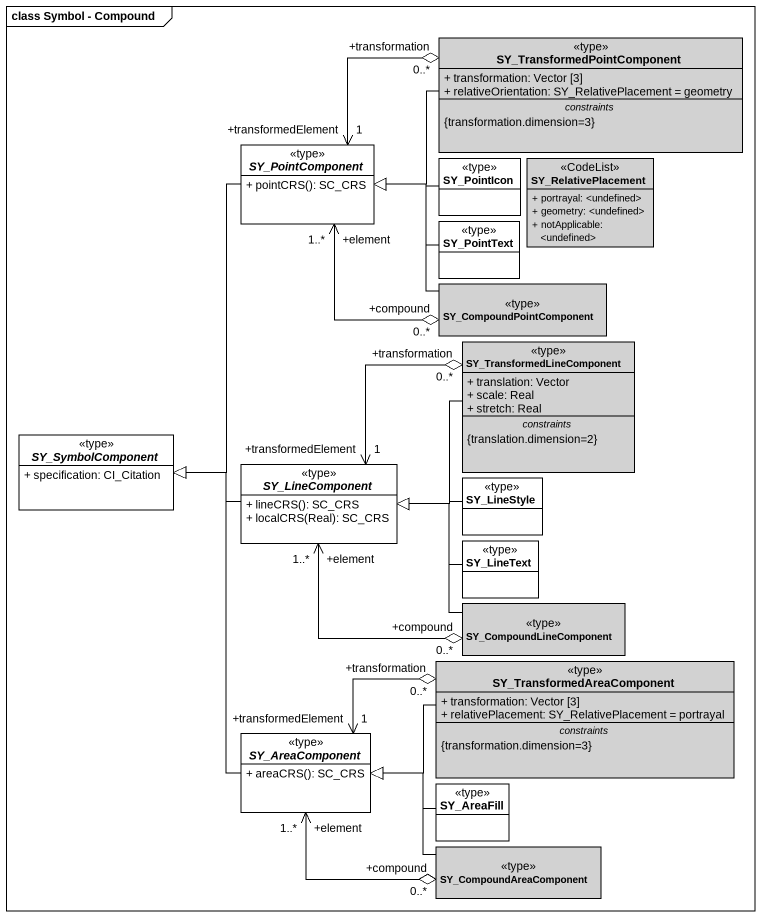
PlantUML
@startuml
mainframe class Symbol - Compound
hide circle
hide empty members
skinparam classAttributeIconSize 0
class SY_TransformedPointComponent <<type>> #D2D2D2 {
  + transformation: Vector [3]
  + relativeOrientation: SY_RelativePlacement = geometry
  -- constraints --
  {transformation.dimension=3}
}
abstract class SY_PointComponent <<type>> #FFFFFF {
  + pointCRS(): SC_CRS
}
class SY_PointIcon <<type>> #FFFFFF
class SY_RelativePlacement <<CodeList>> #D2D2D2 {
  + portrayal: <undefined>
  + geometry: <undefined>
  + notApplicable: <undefined>
}
class SY_PointText <<type>> #FFFFFF
class SY_CompoundPointComponent <<type>> #D2D2D2
class SY_TransformedLineComponent <<type>> #D2D2D2 {
  + translation: Vector
  + scale: Real
  + stretch: Real
  -- constraints --
  {translation.dimension=2}
}
abstract class SY_SymbolComponent <<type>> #FFFFFF {
  + specification: CI_Citation
}
abstract class SY_LineComponent <<type>> #FFFFFF {
  + lineCRS(): SC_CRS
  + localCRS(Real): SC_CRS
}
class SY_LineStyle <<type>> #FFFFFF
class SY_LineText <<type>> #FFFFFF
class SY_CompoundLineComponent <<type>> #D2D2D2
class SY_TransformedAreaComponent <<type>> #D2D2D2 {
  + transformation: Vector [3]
  + relativePlacement: SY_RelativePlacement = portrayal
  -- constraints --
  {transformation.dimension=3}
}
abstract class SY_AreaComponent <<type>> #FFFFFF {
  + areaCRS(): SC_CRS
}
class SY_AreaFill <<type>> #FFFFFF
class SY_CompoundAreaComponent <<type>> #D2D2D2
SY_TransformedPointComponent -left-|> SY_PointComponent
SY_PointComponent "+transformedElement\n1" <-right-o "+transformation\n0..*" SY_TransformedPointComponent
SY_PointComponent "+element\n1..*" <-right-o "+compound\n0..*" SY_CompoundPointComponent
SY_PointComponent --|> SY_SymbolComponent
SY_PointIcon -left-|> SY_PointComponent
SY_PointText -left-|> SY_PointComponent
SY_CompoundPointComponent -left-|> SY_PointComponent
SY_TransformedLineComponent -left-|> SY_LineComponent
SY_LineComponent "+transformedElement\n1" <-right-o "+transformation\n0..*" SY_TransformedLineComponent
SY_LineComponent -left-|> SY_SymbolComponent
SY_LineComponent "+element\n1..*" <-right-o "+compound\n0..*" SY_CompoundLineComponent
SY_LineStyle -left-|> SY_LineComponent
SY_LineText -left-|> SY_LineComponent
SY_CompoundLineComponent -left-|> SY_LineComponent
SY_TransformedAreaComponent -left-|> SY_AreaComponent
SY_AreaComponent -up-|> SY_SymbolComponent
SY_AreaComponent "+transformedElement\n1" <-right-o "+transformation\n0..*" SY_TransformedAreaComponent
SY_AreaComponent "+element\n1..*" <-right-o "+compound\n0..*" SY_CompoundAreaComponent
SY_AreaFill -left-|> SY_AreaComponent
SY_CompoundAreaComponent -left-|> SY_AreaComponent
@enduml
